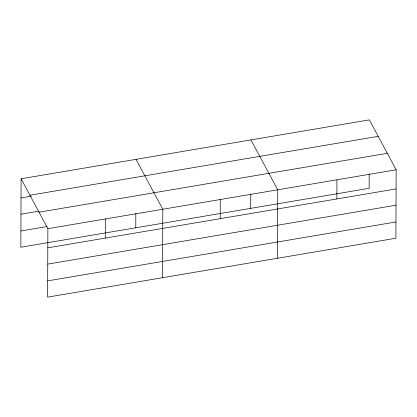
<?xml version="1.0" encoding="UTF-8"?>
<svg xmlns="http://www.w3.org/2000/svg" width="417" height="417" viewBox="0 0 417 417"><rect width="100%" height="100%" fill="white"/><g stroke="black" fill="none" stroke-linecap="round" stroke-linejoin="round"><path stroke-width="0.63" d="M21.09 178.773L47.872 228.678L47.632 297.133L395.91 238.227L396.15 169.771L369.368 119.867L21.09 178.773L20.85 247.229L369.128 188.322L369.181 174.004M105.272 238.112L105.334 218.956M135.78 227.791L135.833 213.473M162.562 277.696L162.802 209.235L136.02 159.33M220.202 218.67L220.27 199.519M250.716 208.354L250.763 194.035M277.498 258.259L277.732 189.798L250.956 139.893M336.873 198.935L336.941 179.784M29.925 195.239L378.209 136.333M21.022 197.924L31.239 196.198M20.965 214.197L38.844 211.174M39.031 212.206L387.315 153.3M20.907 230.961L47.085 226.53M47.872 228.678L396.15 169.771M47.804 247.828L396.082 188.922M47.746 264.102L396.025 205.195M47.689 280.865L395.968 221.959"/></g></svg>
